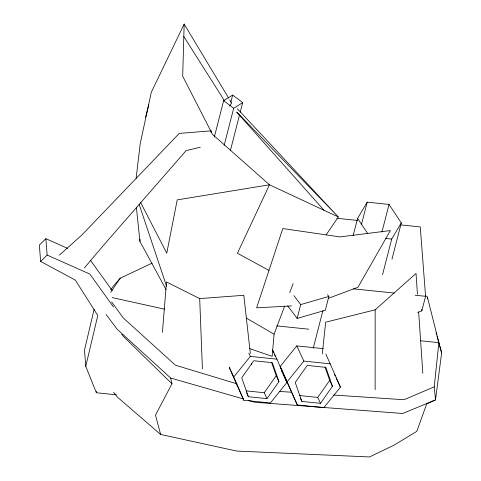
<?xml version="1.0" encoding="UTF-8"?>
<svg xmlns="http://www.w3.org/2000/svg" width="481" height="481" viewBox="0 0 481 481"><rect width="100%" height="100%" fill="white"/><g stroke="black" fill="none" stroke-linecap="round" stroke-linejoin="round"><path stroke-width="0.72" d="M375.132 389.682L375.168 309.83L416.029 273.442L417.448 294.306M166.077 289.604L139.953 241.45L140.013 239.213M228.637 98.034L184.169 24.05L182.684 76.184L212.476 134.349L269.468 184.788L338.317 216.955L326.19 234.836M162.398 332.389L166.51 281.986L199.687 298.599L243.813 295.298L250.342 353.493M284.68 306.048L274.086 334.163L272.162 356.355L249.585 348.575M113.606 392.298L117.232 396.957L160.636 434.457L236.688 451.058L369.546 456.95L394.083 445.123L416.829 431.355L426.635 404.028L435.503 399.903L434.223 386.85L438.87 342.658L427.314 296.783L425.396 295.641M322.264 354.01L325.673 322.186L375.168 309.83M136.129 178.331L140.236 143.506L151.317 92.226L184.169 24.05M420.43 340.746L438.87 342.658L441.636 352.874L435.503 399.903L402.705 413.486L254.81 402.242L248.34 400.378M94.126 309.301L84.506 350.024L85.762 366.39L96.368 392.743L116.456 394.823M85.762 366.39L97.787 315.488L75.331 280.122L40.62 261.43L39.364 245.057L45.881 238.69L67.562 248.34M145.593 117.226L148.791 104.774M214.322 137.013L223.653 100.673L232.672 95.052L242.695 102.639L240.272 112.091M230.802 102.321L232.672 95.052M224.164 145.334L233.682 108.261L242.695 102.639M230.381 150.613L239.526 114.995M327.513 294.649L328.866 296.446L325.312 310.281L297.15 318.422L300.703 304.581L293.933 295.605M313.239 348.268L322.955 310.431M353.12 235.786L357.599 218.356L367.195 202.17L389.039 204.431L401.292 222.877L391.967 259.193M361.411 224.693L367.195 202.17M381.95 232.034L389.039 204.431M382.557 274.651L391.696 239.057L401.292 222.877M417.658 312.337L421.843 310.846L425.577 296.302L420.262 226.918L400.156 224.837M210.961 132.245L211.339 130.844L179.245 133.405L81.98 234.914L59.428 255.098M289.712 292.695L293.157 283.562M106.121 314.514L117.136 329.196L170.647 378.024L171.964 383.766L155.483 415.139L160.636 434.457M110.684 292.322L120.256 278.174L152.164 263.119M266.961 398.647L248.358 396.723L241.751 377.771L253.746 360.744L272.342 362.668L278.956 381.619L266.961 398.647L264.213 392.736L276.208 375.703L271.561 362.367M320.448 403.343L301.846 401.419L295.238 382.461L307.233 365.434L325.835 367.358L332.443 386.315L320.448 403.343L317.707 397.426L329.701 380.399L325.048 367.057M110.756 289.809L113.787 285.528L120.256 278.174M229.527 106.175L231.734 103.181L229.798 99.964M243.783 400.24L233.778 376.948L250.342 356.403L276.918 359.157L286.929 382.443L270.358 402.988L243.783 400.24L230.844 371.332M323.352 348.641L296.777 345.893L280.213 366.432L297.276 404.93L323.851 407.678L340.416 387.139L325.805 353.932M287.265 381.637L303.836 361.099L330.411 363.846M84.409 267.917L102.687 246.278L186.117 150.637L200.3 147.228M40.62 261.43L47.138 255.062L45.881 238.69M434.223 386.85L404.022 399.729L333.561 395.039M328.12 298.406L357.984 287.259L390.362 230.567L340.031 236.905L282.798 228.553L256.626 307.828L291.48 305.934M300.703 304.581L328.866 296.446M279.593 391.444L291.582 392.243M336.874 218.29L357.72 220.442M385.87 238.456L391.696 239.057M353.361 288.828L394.306 293.067M415.157 295.22L425.577 296.302M276.647 325.871L308.772 329.196M299.104 395.502L317.707 397.426M246.356 390.885L264.213 392.736M112.151 297.595L164.712 309.193M170.647 378.024L243.302 398.929M237.049 383.874L175.463 365.211L123.31 317.983L111.658 301.966M47.138 255.062L89.821 274.05L113.492 306.956M268.903 270.364L237.44 253.253L269.468 184.788L177.224 199.886L166.757 253.198L140.452 202.188M246.35 318.115L274.086 334.163M223.653 100.673L233.682 108.261M171.964 383.766L122.986 336.003L121.705 334.187M236.844 112.085L338.317 216.955L237.343 108.718M236.754 112.181L324.026 210.275M287.674 305.844L297.15 318.422M90.753 260.726L112.235 290.59M357.599 218.356L367.809 233.724M183.808 36.544L224.242 100.421M334.59 374.579L335.203 375.901M336.123 377.88L340.416 387.139M329.701 380.399L332.443 386.315M296.777 345.893L303.836 361.099M300.324 398.13L301.846 401.419M272.625 349.897L276.918 359.157M281.71 371.206L282.323 372.528M282.936 373.851L286.929 382.443M297.276 404.93L280.507 367.117M276.208 375.703L278.956 381.619M248.809 353.102L250.342 356.403M246.531 392.779L248.358 396.723M229.178 367.033L233.778 376.948M272.511 350.114L273.689 352.856M274.278 354.226L275.162 356.283M229.371 367.905L230.255 369.961M139.171 204.425L166.558 286.147M436.075 332.678L436.67 334.842M437.067 336.285L441.636 352.874M427.399 297.486L427.561 298.893M251.431 363.191L251.599 364.682M136.363 207.269L139.953 241.45M421.729 309.355L421.843 310.846M96.254 391.257L96.368 392.743M418.668 312.187L422.835 373.292M199.687 298.599L202.411 368.885"/></g></svg>
